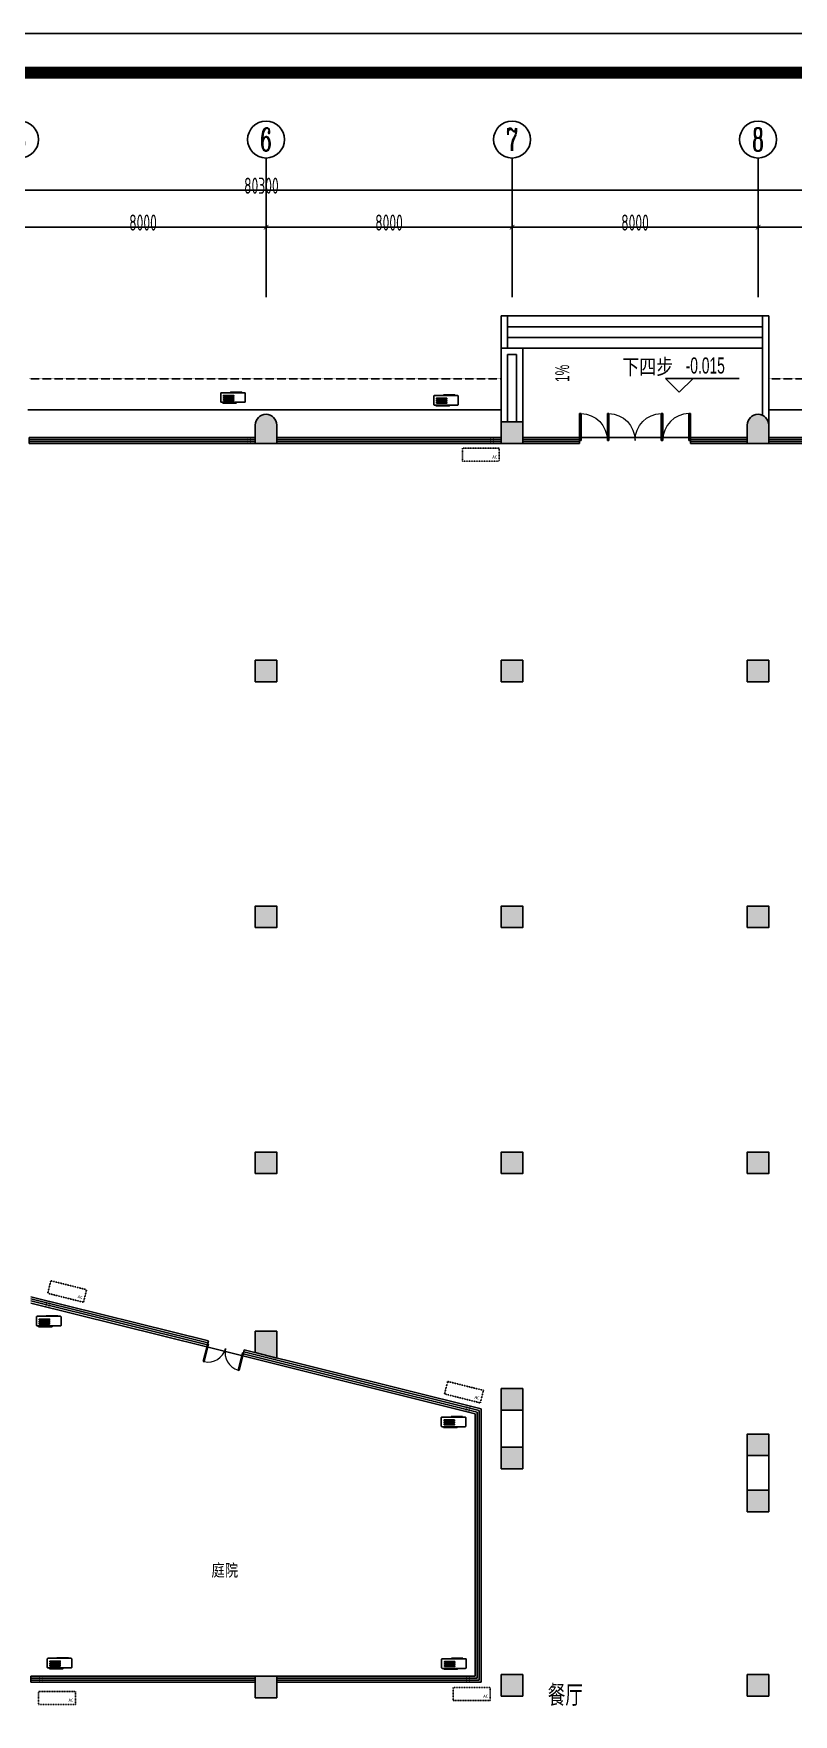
# Model space of a CAD drawing. Header units: inches. Extents: x -584 to 1446124, y -108140 to 99637.
# Drawn here: x 923466 to 948173, y -68959 to -14283 of the extents above; entities that cross this region are included whole.
import ezdxf
from ezdxf.enums import TextEntityAlignment as Align

# ---------------------------------------------------------------- set-up
doc = ezdxf.new("R2010")
doc.units = ezdxf.units.IN
doc.header["$MEASUREMENT"] = 0
doc.linetypes.add('DASH', pattern=[0.35, 0.25, -0.1])
for name, color, linetype in [('AXIS', 3, 'Continuous'), ('AXIS_TEXT', 7, 'Continuous'), ('COLUMN', 6, 'Continuous'), ('CURTWALL', 4, 'Continuous'), ('DIM_ELEV', 3, 'Continuous'), ('DIM_SYMB', 3, 'Continuous'), ('GROUND', 34, 'Continuous'), ('PUB_HATCH', 8, 'Continuous'), ('PUB_TEXT', 151, 'Continuous'), ('STAIR', 6, 'Continuous'), ('WALL', 7, 'Continuous'), ('WINDOW', 3, 'Continuous'), ('外框', 7, 'Continuous'), ('空调', 205, 'Continuous'), ('空调孔', 30, 'Continuous')]:
    doc.layers.add(name, color=color, linetype=linetype)
doc.styles.add('_TCH_AXIS', font='COMPLEX', dxfattribs={"bigfont": 'GBCBIG'})
doc.styles.add('_TCH_DIM', font='stylu.ttf')
doc.styles.add('_TCH_DIM_T3', font='TSSDENG', dxfattribs={"width": 0.64, "bigfont": 'TSSDCHN'})
doc.styles.add('COMPLEX', font='stylu.ttf')
doc.styles.add('HZ-1', font='MingLiU.ttf', dxfattribs={"width": 0.8})
doc.styles.get("Standard").update_dxf_attribs({"font": '', "width": 0.7, "height": 250})
doc.styles.get('Standard').set_extended_font_data('NSimSun')
doc.dimstyles.new('_TCH_ARCH&&150', dxfattribs={"dimtxt": 525, "dimasz": 150, "dimexe": 375, "dimexo": 450, "dimgap": 150, "dimtad": 1, "dimdec": 0, "dimzin": 0, "dimdsep": 46, "dimtxsty": '_TCH_DIM_T3', "dimblk": 'ARCHTICK', "dimcen": 0.09, "dimclrt": 7, "dimazin": 2, "dimtfac": 1, "dimtdec": 0, "dimtix": 1, "dimtmove": 2, "dimatfit": 3, "dimfxl": 0, "dimtolj": 1, "dimtzin": 0, "dimarcsym": 0})

# ---------------------------------------------------------------- blocks, each defined once
blk = doc.blocks.new('vhjkghkghkl')
at = {"layer": '空调', "linetype": 'DASH', "ltscale": 0.3}
blk.add_lwpolyline([(134071, 540199), (134071, 539779), (132871, 539779), (132871, 540199), (134071, 540199)], close=True, dxfattribs=at)
at = {"layer": '空调', "linetype": 'DASH', "ltscale": 0.3, "style": 'HZ-1'}
blk.add_text('AC', height=100, dxfattribs=at).set_placement((133846, 539867))
blk = doc.blocks.new('A$C4EB5717C')
at = {"layer": '空调'}
for p, q in [((520, 110), (520, 120)), ((883, 100), (530, 100)), ((893, 120), (893, 110))]:
    blk.add_line(p, q, dxfattribs=at)
blk.add_lwpolyline([(220, 120), (980, 120, 0.414214), (1000, 140), (1000, 410, 0.414214), (980, 430), (220, 430, 0.414214), (200, 410), (200, 140, 0.414214)], format="xyb", close=True, dxfattribs=at)
for points in [[(269, 459), (709, 459), (709, 444), (269, 444)], [(290, 372), (626, 372), (626, 343), (290, 343)], [(290, 306), (626, 306), (626, 277), (290, 277)], [(290, 240), (626, 240), (626, 211), (290, 211)]]:
    blk.add_lwpolyline(points, close=True, dxfattribs=at)
for centre, start, end in [((530, 110), 180, 270), ((883, 110), 270, 0)]:
    blk.add_arc(centre, 10, start, end, dxfattribs=at)
blk = doc.blocks.new('_ArchTick')
at = {"color": 0, "linetype": 'ByBlock', "const_width": 0.15}
blk.add_lwpolyline([(-0.5, -0.5), (0.5, 0.5)], dxfattribs=at)
blk = doc.blocks.new('*D150')
at = {"layer": 'AXIS', "color": 0, "lineweight": -2, "transparency": 16777216}
for p, q in [((923023, -22408), (923023, -20205)), ((931023, -22408), (931023, -20205)), ((923023, -20580), (931023, -20580))]:
    blk.add_line(p, q, dxfattribs=at)
at = {"layer": 'Defpoints', "color": 0, "transparency": 16777216}
for p in [(931023, -20580), (923023, -22858), (931023, -22858)]:
    blk.add_point(p, dxfattribs=at)
at = {"layer": 'AXIS', "color": 0, "lineweight": -2, "transparency": 16777216, "xscale": 150, "yscale": 150, "zscale": 150, "rotation": 180}
blk.add_blockref('_ArchTick', (923023, -20580), dxfattribs=at)
at = {"layer": 'AXIS', "color": 0, "lineweight": -2, "transparency": 16777216, "xscale": 150, "yscale": 150, "zscale": 150}
blk.add_blockref('_ArchTick', (931023, -20580), dxfattribs=at)
at = {"layer": 'AXIS', "color": 7, "transparency": 16777216, "insert": (927023, -20430), "char_height": 525, "attachment_point": 5, "style": '_TCH_DIM_T3'}
blk.add_mtext('\\A1;8000', dxfattribs=at)
blk = doc.blocks.new('*D151')
at = {"layer": 'AXIS', "color": 0, "lineweight": -2, "transparency": 16777216}
for p, q in [((931023, -22408), (931023, -20205)), ((939023, -22408), (939023, -20205)), ((931023, -20580), (939023, -20580))]:
    blk.add_line(p, q, dxfattribs=at)
at = {"layer": 'Defpoints', "color": 0, "transparency": 16777216}
for p in [(939023, -20580), (931023, -22858), (939023, -22858)]:
    blk.add_point(p, dxfattribs=at)
at = {"layer": 'AXIS', "color": 0, "lineweight": -2, "transparency": 16777216, "xscale": 150, "yscale": 150, "zscale": 150, "rotation": 180}
blk.add_blockref('_ArchTick', (931023, -20580), dxfattribs=at)
at = {"layer": 'AXIS', "color": 0, "lineweight": -2, "transparency": 16777216, "xscale": 150, "yscale": 150, "zscale": 150}
blk.add_blockref('_ArchTick', (939023, -20580), dxfattribs=at)
at = {"layer": 'AXIS', "color": 7, "transparency": 16777216, "insert": (935023, -20430), "char_height": 525, "attachment_point": 5, "style": '_TCH_DIM_T3'}
blk.add_mtext('\\A1;8000', dxfattribs=at)
blk = doc.blocks.new('*D152')
at = {"layer": 'AXIS', "color": 0, "lineweight": -2, "transparency": 16777216}
for p, q in [((939023, -22408), (939023, -20205)), ((947023, -22408), (947023, -20205)), ((939023, -20580), (947023, -20580))]:
    blk.add_line(p, q, dxfattribs=at)
at = {"layer": 'Defpoints', "color": 0, "transparency": 16777216}
for p in [(947023, -20580), (939023, -22858), (947023, -22858)]:
    blk.add_point(p, dxfattribs=at)
at = {"layer": 'AXIS', "color": 0, "lineweight": -2, "transparency": 16777216, "xscale": 150, "yscale": 150, "zscale": 150, "rotation": 180}
blk.add_blockref('_ArchTick', (939023, -20580), dxfattribs=at)
at = {"layer": 'AXIS', "color": 0, "lineweight": -2, "transparency": 16777216, "xscale": 150, "yscale": 150, "zscale": 150}
blk.add_blockref('_ArchTick', (947023, -20580), dxfattribs=at)
at = {"layer": 'AXIS', "color": 7, "transparency": 16777216, "insert": (943023, -20430), "char_height": 525, "attachment_point": 5, "style": '_TCH_DIM_T3'}
blk.add_mtext('\\A1;8000', dxfattribs=at)
blk = doc.blocks.new('*D153')
at = {"layer": 'AXIS', "color": 0, "lineweight": -2, "transparency": 16777216}
for p, q in [((947023, -22408), (947023, -20205)), ((955023, -22408), (955023, -20205)), ((947023, -20580), (955023, -20580))]:
    blk.add_line(p, q, dxfattribs=at)
at = {"layer": 'Defpoints', "color": 0, "transparency": 16777216}
for p in [(955023, -20580), (947023, -22858), (955023, -22858)]:
    blk.add_point(p, dxfattribs=at)
at = {"layer": 'AXIS', "color": 0, "lineweight": -2, "transparency": 16777216, "xscale": 150, "yscale": 150, "zscale": 150, "rotation": 180}
blk.add_blockref('_ArchTick', (947023, -20580), dxfattribs=at)
at = {"layer": 'AXIS', "color": 0, "lineweight": -2, "transparency": 16777216, "xscale": 150, "yscale": 150, "zscale": 150}
blk.add_blockref('_ArchTick', (955023, -20580), dxfattribs=at)
at = {"layer": 'AXIS', "color": 7, "transparency": 16777216, "insert": (951023, -20430), "char_height": 525, "attachment_point": 5, "style": '_TCH_DIM_T3'}
blk.add_mtext('\\A1;8000', dxfattribs=at)
blk = doc.blocks.new('*D156')
at = {"layer": 'AXIS', "color": 0, "lineweight": -2, "transparency": 16777216}
for p, q in [((890723, -22408), (890723, -19005)), ((971023, -22408), (971023, -19005)), ((890723, -19380), (971023, -19380))]:
    blk.add_line(p, q, dxfattribs=at)
at = {"layer": 'Defpoints', "color": 0, "transparency": 16777216}
for p in [(971023, -19380), (890723, -22858), (971023, -22858)]:
    blk.add_point(p, dxfattribs=at)
at = {"layer": 'AXIS', "color": 0, "lineweight": -2, "transparency": 16777216, "xscale": 150, "yscale": 150, "zscale": 150, "rotation": 180}
blk.add_blockref('_ArchTick', (890723, -19380), dxfattribs=at)
at = {"layer": 'AXIS', "color": 0, "lineweight": -2, "transparency": 16777216, "xscale": 150, "yscale": 150, "zscale": 150}
blk.add_blockref('_ArchTick', (971023, -19380), dxfattribs=at)
at = {"layer": 'AXIS', "color": 7, "transparency": 16777216, "insert": (930873, -19230), "char_height": 525, "attachment_point": 5, "style": '_TCH_DIM_T3'}
blk.add_mtext('\\A1;80300', dxfattribs=at)
blk = doc.blocks.new('_FZH')
at = {"layer": 'WALL'}
blk.add_lwpolyline([(-0.5, -0.5), (0.5, -0.5), (0.5, 0.5), (-0.5, 0.5)], close=True, dxfattribs=at)
blk.add_solid([(-0.5, -0.5), (0.5, -0.5), (-0.5, 0.5), (0.5, 0.5)], dxfattribs=at)
blk = doc.blocks.new('$WINLIB2D$00000001')
at = {"color": 0}
for points in [[(-0.5, 0.5), (-0.5, -0.5)], [(-0.5, 0.5), (0.5, 0.5)], [(0.5, -0.5), (0.5, 0.5)], [(0.5, 0.1667), (-0.5, 0.1667)], [(0.5, -0.1667), (-0.5, -0.1667)], [(-0.5, -0.5), (0.5, -0.5)]]:
    blk.add_lwpolyline(points, dxfattribs=at)
blk = doc.blocks.new('$DorLib2D$00000002')
for p, q in [((-0.5, 0), (-0.5, 0.4875)), ((-0.475, 0.4875), (-0.5, 0.4875)), ((-0.475, 0), (-0.475, 0.4875)), ((0.475, 0), (0.475, 0.4875)), ((0.475, 0.4875), (0.5, 0.4875)), ((0.5, 0), (0.5, 0.4875)), ((-0.5, 0), (-0.475, 0)), ((0.5, 0), (0.475, 0))]:
    blk.add_line(p, q)
at = {"lineweight": 13}
for centre, start, end in [((-0.4875, 0), 0, 88.53072), ((0.4875, 0), 91.46928, 180)]:
    blk.add_arc(centre, 0.4875, start, end, dxfattribs=at)
blk = doc.blocks.new('$DorLib2D$00000001')
for p, q in [((0.45, 0.975), (0.5, 0.975)), ((0.45, 0), (0.45, 0.975)), ((0.5, 0), (0.5, 0.975)), ((0.5, 0), (0.45, 0))]:
    blk.add_line(p, q)
at = {"lineweight": 13}
blk.add_arc((0.475, 0), 0.975, 91.46928, 180, dxfattribs=at)
blk = doc.blocks.new('_AXISO')
blk.add_circle((0, 0), 0.5)
at = {"layer": 'AXIS_TEXT', "style": 'COMPLEX', "width": 1.041667}
blk.add_attdef('A', text='', height=0.56, dxfattribs=at).set_placement((-0.25, -0.28), (0.25, -0.28), align=Align.FIT)

msp = doc.modelspace()

# ---------------------------------------------------------------- hatches: boundary and pattern name
at = {"layer": 'PUB_HATCH'}
for points in [[(931372.9, -27015.7, 1), (930672.9, -27015.7), (930672.9, -27615.8), (931372.9, -27615.8)], [(947372.9, -27015.7, 1), (946672.9, -27015.7), (946672.9, -27615.8), (947372.9, -27615.8)], [(931372.9, -56491.6), (930672.9, -56491.6), (930672.9, -57191.6), (931372.9, -57366.1)]]:
    msp.add_hatch(color=256, dxfattribs=at).paths.add_polyline_path(points)

# ---------------------------------------------------------------- linework, layer by layer
at = {"layer": 'AXIS'}
for p, q in [((931022.9, -22857.8), (931022.9, -18330.2)), ((939022.9, -22857.8), (939022.9, -18330.2)), ((947022.9, -22857.8), (947022.9, -18330.2))]:
    msp.add_line(p, q, dxfattribs=at)
at = {"layer": 'COLUMN'}
for p, q in [((930672.9, -27015.7), (930672.9, -27615.8)), ((931372.9, -27615.8), (931372.9, -27015.7)), ((946672.9, -27015.7), (946672.9, -27615.8)), ((947372.9, -27615.8), (947372.9, -27015.7)), ((930672.9, -27615.8), (931372.9, -27615.8)), ((946672.9, -27615.8), (947372.9, -27615.8)), ((931372.9, -56491.6), (930672.9, -56491.6)), ((930672.9, -56491.6), (930672.9, -57191.6)), ((931372.9, -57366.1), (931372.9, -56491.6)), ((930672.9, -57191.6), (931372.9, -57366.1))]:
    msp.add_line(p, q, dxfattribs=at)
for centre in [(931022.9, -27015.7), (947022.9, -27015.7)]:
    msp.add_arc(centre, 350, 0, 180, dxfattribs=at)
at = {"layer": 'CURTWALL'}
for p, q in [((941222.9, -27415.8), (939372.9, -27415.8)), ((939372.9, -27482.5), (941222.9, -27482.5)), ((939372.9, -27549.1), (941222.9, -27549.1)), ((939372.9, -27615.8), (941222.9, -27615.8)), ((941222.9, -27615.8), (941222.9, -27415.8)), ((946672.9, -27415.8), (944822.9, -27415.8)), ((944822.9, -27415.8), (944822.9, -27615.8)), ((944822.9, -27482.5), (946672.9, -27482.5)), ((944822.9, -27549.1), (946672.9, -27549.1)), ((944822.9, -27615.8), (946672.9, -27615.8)), ((929150.2, -56811.9), (923372.9, -55371.5)), ((923372.9, -55440.2), (929134.1, -56876.6)), ((923372.9, -55508.9), (929118, -56941.3)), ((923372.9, -55577.6), (929101.8, -57006)), ((929101.8, -57006), (929150.2, -56811.9)), ((930314.6, -57102.2), (930266.2, -57296.3)), ((930266.2, -57296.3), (937822.9, -59180.4)), ((930282.3, -57231.6), (937889.6, -59128.3)), ((930298.4, -57166.9), (937956.2, -59076.2)), ((938022.9, -59024.1), (930314.6, -57102.2)), ((938022.9, -67915.8), (938022.9, -59024.1)), ((937822.9, -67715.8), (937822.9, -59180.4)), ((937889.6, -67782.5), (937889.6, -59128.3)), ((937956.2, -67849.1), (937956.2, -59076.2)), ((931372.9, -67715.8), (937822.9, -67715.8)), ((931372.9, -67782.5), (937889.6, -67782.5)), ((931372.9, -67849.1), (937956.2, -67849.1)), ((931372.9, -67915.8), (938022.9, -67915.8))]:
    msp.add_line(p, q, dxfattribs=at)
at = {"layer": 'DIM_ELEV'}
for p, q in [((944464, -25949), (944014, -25499)), ((944014, -25499), (946411.2, -25499)), ((944464, -25949), (944914, -25499))]:
    msp.add_line(p, q, dxfattribs=at)
at = {"layer": 'DIM_SYMB'}
for points in [[(943022.9, -24690.9, 0, 0, 0), (943022.9, -23964.3, 120, 0, 0), (943022.9, -23514.3, 0, 0, 0)], [(941019, -25827.5, 0, 0, 0), (941019, -25325.5, 104, 0, 0), (941019, -24935.5, 0, 0, 0)]]:
    msp.add_lwpolyline(points, format="xyseb", dxfattribs=at)
at = {"layer": 'GROUND', "linetype": 'DASH'}
for points in [[(938672.9, -25515.8), (923322.9, -25515.8)], [(947372.9, -25515.8), (953972.9, -25515.8)]]:
    msp.add_lwpolyline(points, dxfattribs=at)
at = {"layer": 'STAIR'}
for p, q in [((938672.9, -23465.8), (947372.9, -23465.8)), ((938672.9, -24515.8), (938672.9, -23465.8)), ((938872.9, -24515.8), (938872.9, -23465.8)), ((947172.9, -26515.8), (947172.9, -23465.8)), ((947372.9, -26515.8), (947372.9, -23465.8)), ((938872.9, -23815.8), (947172.9, -23815.8)), ((938872.9, -24165.8), (947172.9, -24165.8)), ((938872.9, -24515.8), (947172.9, -24515.8)), ((947172.9, -26699.5), (947172.9, -26415.8)), ((947372.9, -27085.4), (947372.9, -26515.8))]:
    msp.add_line(p, q, dxfattribs=at)
at = {"layer": 'STAIR', "ltscale": 3}
for p, q in [((923272.9, -26515.8), (938672.9, -26515.8)), ((947372.9, -26515.8), (955022.9, -26515.8))]:
    msp.add_line(p, q, dxfattribs=at)
at = {"layer": 'WALL'}
for p, q in [((938672.9, -24515.8), (939372.9, -24515.8)), ((938672.9, -24515.8), (938672.9, -26915.8)), ((939372.9, -24515.8), (939372.9, -26915.8)), ((938872.9, -24715.8), (939172.9, -24715.8)), ((938872.9, -24715.8), (938872.9, -26915.8)), ((939172.9, -24715.8), (939172.9, -26915.8))]:
    msp.add_line(p, q, dxfattribs=at)
for points in [[(938672.9, -58358.2), (939372.9, -58358.2), (939372.9, -60966.2), (938672.9, -60966.2)], [(946672.9, -59840), (947372.9, -59840), (947372.9, -62365.8), (946672.9, -62365.8)]]:
    msp.add_lwpolyline(points, close=True, dxfattribs=at)
at = {"layer": 'WINDOW'}
for p, q in [((941222.9, -27415.8), (942122.9, -27415.8)), ((942122.9, -27415.8), (943922.9, -27415.8)), ((943922.9, -27415.8), (944822.9, -27415.8)), ((929101.8, -57006), (930266.2, -57296.3))]:
    msp.add_line(p, q, dxfattribs=at)
at = {"layer": '外框', "lineweight": -2}
msp.add_line((876614.6, -14282.7), (1010552, -14282.7), dxfattribs=at)
at = {"layer": '外框', "lineweight": -2, "const_width": 391.5}
msp.add_lwpolyline([(881818.3, -106904.3), (1005149.3, -106904.3, 0.4142136), (1009064.5, -102989), (1009064.5, -19466.2, 0.4142136), (1005149.3, -15550.9), (881818.3, -15550.9, 0.4142136), (877903, -19466.2), (877903, -102989, 0.4142136)], format="xyb", close=True, dxfattribs=at)
at = {"layer": '空调孔', "const_width": 20}
for points in [[(930421.5, -27615.8), (930521.5, -27615.8), (930521.5, -27415.8), (930421.5, -27415.8)], [(938329.5, -27615.8), (938429.5, -27615.8), (938429.5, -27415.8), (938329.5, -27415.8)], [(923857.5, -55698.4), (923954.5, -55722.6), (924002.9, -55528.6), (923905.8, -55504.4)], [(937520.6, -59105), (937617.7, -59129.2), (937666, -58935.2), (937569, -58911)], [(923665.5, -67915.8), (923765.5, -67915.8), (923765.5, -67715.8), (923665.5, -67715.8)], [(937550, -67915.8), (937650, -67915.8), (937650, -67715.8), (937550, -67715.8)]]:
    msp.add_lwpolyline(points, close=True, dxfattribs=at)

# ---------------------------------------------------------------- block references
at = {"layer": 'AXIS'}
ref = msp.add_blockref('_AXISO', (923022.9, -17730.2), dxfattribs=dict(at, xscale=1200, yscale=1200, zscale=1200))
ref.add_attrib('A', '5', dxfattribs={"layer": 'AXIS_TEXT', "height": 741.2, "style": '_TCH_AXIS', "width": 0.8}).set_placement((922825.2, -18100.8), (923220.5, -18100.8), align=Align.FIT)
ref = msp.add_blockref('_AXISO', (931022.9, -17730.2), dxfattribs=dict(at, xscale=1200, yscale=1200, zscale=1200))
ref.add_attrib('A', '6', dxfattribs={"layer": 'AXIS_TEXT', "height": 741.2, "style": '_TCH_AXIS', "width": 0.8}).set_placement((930825.2, -18100.8), (931220.5, -18100.8), align=Align.FIT)
ref = msp.add_blockref('_AXISO', (939022.9, -17730.2), dxfattribs=dict(at, xscale=1200, yscale=1200, zscale=1200))
ref.add_attrib('A', '7', dxfattribs={"layer": 'AXIS_TEXT', "height": 741.2, "style": '_TCH_AXIS', "width": 0.8}).set_placement((938825.2, -18100.8), (939220.5, -18100.8), align=Align.FIT)
ref = msp.add_blockref('_AXISO', (947022.9, -17730.2), dxfattribs=dict(at, xscale=1200, yscale=1200, zscale=1200))
ref.add_attrib('A', '8', dxfattribs={"layer": 'AXIS_TEXT', "height": 741.2, "style": '_TCH_AXIS', "width": 0.8}).set_placement((946825.2, -18100.8), (947220.5, -18100.8), align=Align.FIT)
at = {"layer": 'COLUMN', "xscale": 700, "yscale": 700, "zscale": 700}
for p in [(939022.9, -27265.8), (931022.9, -35015.8), (939022.9, -35015.8), (947022.9, -35015.8), (931022.9, -43015.8), (939022.9, -43015.8), (947022.9, -43015.8), (931022.9, -51015.8), (939022.9, -51015.8), (947022.9, -51015.8), (939022.9, -58708.2), (947022.9, -60190), (939022.9, -60616.2), (947022.9, -62015.8), (931022.9, -68065.8), (939022.9, -68015.8), (947022.9, -68015.8)]:
    msp.add_blockref('_FZH', p, dxfattribs=at)
at = {"layer": 'WINDOW'}
for name, p, xscale, yscale, zscale in [('$DorLib2D$00000001', (941672.9, -27515.8), -900, 900, -900), ('$DorLib2D$00000002', (943022.9, -27515.8), -1800, 1800, -1800), ('$DorLib2D$00000001', (944372.9, -27515.8), 900, 900, 900), ('$WINLIB2D$00000001', (926997.9, -27515.8), 7350, -200, 7350), ('$WINLIB2D$00000001', (935022.9, -27515.8), 7300, -200, 7300), ('$WINLIB2D$00000001', (948997.9, -27515.8), 3250, -200, 3250), ('$WINLIB2D$00000001', (927022.9, -67815.8), 7300, 200, 7300)]:
    msp.add_blockref(name, p, dxfattribs=dict(at, xscale=xscale, yscale=yscale, zscale=zscale))
at = {"layer": 'WINDOW', "xscale": -1200.000000000051, "yscale": -1200, "zscale": -1200, "rotation": 346.000000000001}
msp.add_blockref('$DorLib2D$00000002', (929708.2, -57054.1), dxfattribs=at)
at = {"layer": '空调', "extrusion": (0, 0, -1), "zscale": -1, "rotation": 180}
for p in [(-929348.6, -25843), (-936276, -25935.4), (-923358.6, -55888.9), (-936522.1, -59170.1), (-923708.1, -67013.9), (-936532.8, -67031)]:
    msp.add_blockref('A$C4EB5717C', p, dxfattribs=at)
at = {"layer": '空调'}
for p in [(804538.1, -567971.7), (790755.9, -608414.5), (804243.2, -608285.8)]:
    msp.add_blockref('vhjkghkghkl', p, dxfattribs=at)
at = {"layer": '空调', "rotation": 346.0000000013841}
for p in [(664414.7, -546861.8), (677320.4, -550136.3)]:
    msp.add_blockref('vhjkghkghkl', p, dxfattribs=at)

# ---------------------------------------------------------------- texts
at = {"layer": 'PUB_TEXT', "style": '_TCH_DIM', "width": 0.64}
msp.add_text('1%', height=455, rotation=90, dxfattribs=at).set_placement((940882.5, -25617.3))
at = {"layer": 'PUB_TEXT', "style": '_TCH_DIM'}
for s, height, width, p in [('下四步', 506.38, 0.8, (942607.4, -25373.4)), ('-0.015', 525, 0.64, (944670.2, -25341.5))]:
    msp.add_text(s, height=height, dxfattribs=dict(at, width=width)).set_placement(p)
at = {"layer": 'PUB_TEXT', "width": 0.8}
msp.add_text('庭院', height=398.73, dxfattribs=at).set_placement((929247.4, -64470.3))
at = {"layer": 'WALL', "insert": (940184.1, -68018.9), "char_height": 600, "width": 21939.099, "attachment_point": 1}
msp.add_mtext('{\\fSimHei|b0|i0|c134|p49;\\C0;餐厅}', dxfattribs=at)

# ---------------------------------------------------------------- dimensions: what is measured, and where the dimension line sits
at = {"layer": 'AXIS'}
for p1, p2, distance, picture, middle in [((890722.9, -22857.8), (971022.9, -22857.8), 3477.6, '*D156', (930872.9, -19230.2)), ((923022.9, -22857.8), (931022.9, -22857.8), 2277.6, '*D150', (927022.9, -20430.2)), ((931022.9, -22857.8), (939022.9, -22857.8), 2277.6, '*D151', (935022.9, -20430.2)), ((939022.9, -22857.8), (947022.9, -22857.8), 2277.6, '*D152', (943022.9, -20430.2)), ((947022.9, -22857.8), (955022.9, -22857.8), 2277.6, '*D153', (951022.9, -20430.2))]:
    dim = msp.add_aligned_dim(p1=p1, p2=p2, distance=distance, dimstyle='_TCH_ARCH&&150', dxfattribs=at)
    dim.commit()
    dim.dimension.update_dxf_attribs({"geometry": picture, "text_midpoint": middle})

doc.saveas('drawing.dxf')
